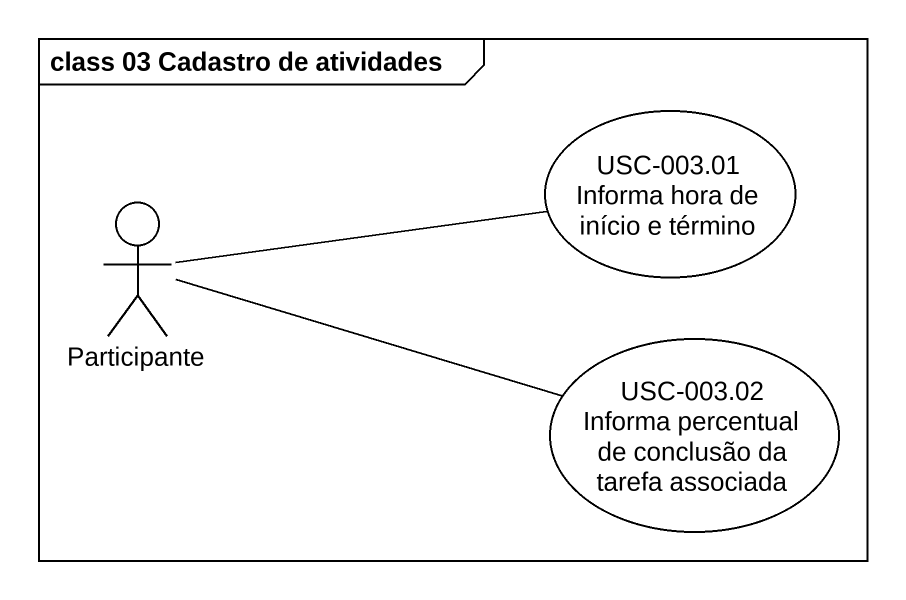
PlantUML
@startuml
mainframe class 03 Cadastro de atividades
actor Participante
usecase "USC-003.01 Informa hora de início e término" as USC_003_01_Informa_hora_de
usecase "USC-003.02 Informa percentual de conclusão da tarefa associada" as USC_003_02_Informa
Participante -right- USC_003_01_Informa_hora_de
Participante -right- USC_003_02_Informa
@enduml
